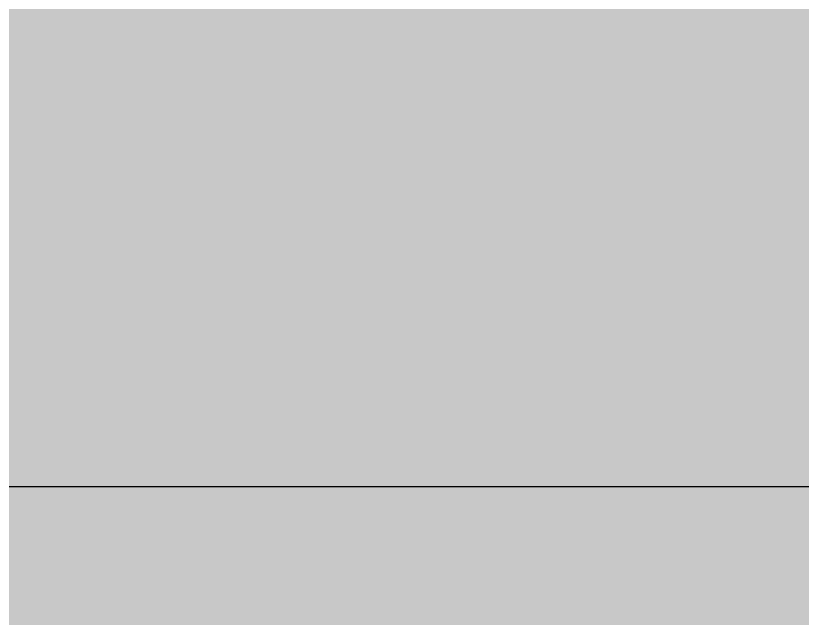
# Model space of a CAD drawing. Extents: x 13573007 to 22079938, y 2388446 to 8397471.
# Drawn here: x 18216055 to 18229051, y 5640999 to 5650954 of the extents above; entities that cross this region are included whole.
import ezdxf

# ---------------------------------------------------------------- set-up
doc = ezdxf.new("R2010")
doc.units = 0
doc.header["$MEASUREMENT"] = 0
doc.layers.add('8大西北经济区', color=221, linetype='CONTINUOUS')
doc.layers.add('wwu', color=250, linetype='CONTINUOUS', lineweight=30)

msp = doc.modelspace()

# ---------------------------------------------------------------- hatches: boundary and pattern name
at = {"layer": '8大西北经济区'}
msp.add_hatch(color=256, dxfattribs=at).paths.add_polyline_path([(16840732, 6115810), (16840903, 6155541), (16834869, 6202030), (16847881, 6238774), (16860333, 6272478), (16871913, 6309339), (16879726, 6321902), (16901493, 6317521), (16934926, 6314771), (16956374, 6327312), (16977934, 6354729), (17005374, 6382146), (17046535, 6415438), (17075935, 6433063), (17115136, 6452647), (17148456, 6472231), (17183736, 6489856), (17240577, 6489856), (17258217, 6493772), (17285877, 6498236), (17300808, 6546609), (17307218, 6595607), (17312295, 6617341), (17344458, 6623024), (17364058, 6621065), (17377871, 6620978), (17400724, 6617464), (17435296, 6618635), (17444419, 6599524), (17452334, 6558676), (17464020, 6523148), (17473820, 6499648), (17485580, 6472231), (17491586, 6435378), (17485715, 6411905), (17474424, 6388432), (17490231, 6343291), (17536748, 6292282), (17534656, 6245696), (17560511, 6227506), (17621320, 6266342), (17669977, 6268808), (17718301, 6271065), (17755013, 6254117), (17769009, 6242709), (17748899, 6196963), (17707593, 6149390), (17689528, 6136751), (17670108, 6115083), (17732392, 6080050), (17749693, 6070614), (17760161, 6047774), (17760672, 6033720), (17796464, 6019666), (17819729, 6014300), (17821953, 5976269), (17838211, 5940156), (17868615, 5934725), (17894664, 5890953), (17914930, 5886618), (17953851, 5888446), (17966651, 5905678), (17942988, 5951442), (17970308, 5964946), (18013409, 5968079), (18082371, 5951891), (18172106, 5985734), (18208301, 5991584), (18227670, 5930764), (18231720, 5911252), (18197849, 5879202), (18136362, 5784243), (18125999, 5739600), (18150196, 5717893), (18183213, 5678821), (18207776, 5656066), (18266407, 5657073), (18283008, 5651544), (18281007, 5621461), (18300478, 5617868), (18325041, 5590921), (18336125, 5580741), (18346943, 5572773), (18353629, 5558459), (18360315, 5548915), (18362225, 5535555), (18352174, 5516380), (18356495, 5503108), (18372732, 5484976), (18381328, 5453483), (18381328, 5442986), (18380373, 5433442), (18362761, 5411321), (18362225, 5395270), (18374642, 5380955), (18383082, 5363292), (18395655, 5358051), (18411241, 5358570), (18417169, 5353069), (18427284, 5334677), (18450880, 5306248), (18466757, 5307517), (18488348, 5282339), (18499874, 5287915), (18503801, 5294611), (18504859, 5327617), (18510729, 5358082), (18542161, 5353664), (18563280, 5382136), (18564262, 5410608), (18558368, 5432698), (18552406, 5439652), (18523498, 5452825), (18512291, 5459693), (18507291, 5482279), (18506560, 5508363), (18514658, 5516151), (18527427, 5535787), (18522827, 5559094), (18531423, 5581998), (18544795, 5593450), (18565414, 5596732), (18595214, 5592477), (18610699, 5587724), (18614520, 5573409), (18617385, 5559094), (18625026, 5552414), (18648904, 5539053), (18687110, 5528556), (18703347, 5514241), (18728181, 5501835), (18745373, 5489429), (18778027, 5468327), (18786623, 5457830), (18790444, 5447332), (18791165, 5420784), (18780214, 5384746), (18776117, 5372895), (18768475, 5355717), (18768475, 5342357), (18770386, 5329951), (18773251, 5318499), (18776811, 5300602), (18771341, 5289869), (18756059, 5280326), (18722629, 5275554), (18698751, 5270783), (18662445, 5269369), (18660600, 5259421), (18674916, 5236310), (18671824, 5225373), (18650994, 5218295), (18602282, 5219249), (18581269, 5218295), (18557155, 5243604), (18538053, 5248376), (18516016, 5243681), (18509511, 5231722), (18507488, 5207340), (18502713, 5198751), (18490296, 5177756), (18491091, 5164889), (18501758, 5157715), (18514302, 5148155), (18523815, 5136364), (18510497, 5120010), (18506311, 5107839), (18502887, 5094147), (18504623, 5073735), (18498892, 5059420), (18499508, 5038076), (18504841, 5019089), (18510506, 4998437), (18506507, 4991108), (18478180, 5010762), (18464182, 5004433), (18435522, 5002101), (18423436, 4994526), (18401468, 4981165), (18391919, 4956947), (18415859, 4942475), (18425524, 4935813), (18424524, 4917825), (18418663, 4904459), (18399560, 4896824), (18366203, 4895840), (18348938, 4893007), (18342252, 4863423), (18325878, 4853869), (18306882, 4849871), (18283220, 4853869), (18254892, 4858865), (18229898, 4868192), (18212354, 4878692), (18196116, 4897779), (18190918, 4903280), (18203675, 4924001), (18204738, 4962785), (18189430, 4997028), (18181882, 5012727), (18173193, 5027566), (18158866, 5038064), (18129257, 5042836), (18101618, 5053637), (18076104, 5059481), (18048784, 5074531), (18044000, 5080375), (18047734, 5112662), (18042004, 5123160), (18027676, 5146063), (18013349, 5150835), (17996157, 5139383), (17976099, 5126023), (17967503, 5123160), (17949355, 5102165), (17936939, 5092621), (17936390, 5067638), (17951770, 5031884), (17943475, 5006666), (17924639, 4991466), (17889731, 4974884), (17867266, 4975229), (17869167, 4996475), (17882128, 5022038), (17879881, 5050365), (17847047, 5029466), (17838012, 5052371), (17835749, 5056991), (17810173, 5059409), (17801014, 5058373), (17789204, 5060852), (17783899, 5082054), (17774243, 5096389), (17763739, 5111738), (17742758, 5147427), (17742297, 5160226), (17744489, 5173527), (17761424, 5179054), (17775411, 5175347), (17795571, 5167926), (17856050, 5137182), (17882442, 5133454), (17903797, 5142483), (17921835, 5157324), (17934476, 5167192), (17920774, 5189129), (17901469, 5209278), (17880454, 5213512), (17880235, 5224422), (17958351, 5306515), (17955371, 5338109), (17986251, 5354559), (18025247, 5412710), (18043512, 5422744), (18054097, 5451068), (18066661, 5458289), (18074514, 5466452), (18041219, 5497219), (18017661, 5540545), (18019469, 5563784), (18002147, 5592585), (18006810, 5613895), (18004335, 5624187), (17985173, 5648119), (17948996, 5678251), (17946849, 5681624), (17948996, 5705053), (17937267, 5724703), (17927733, 5718041), (17918253, 5703499), (17889610, 5719382), (17846247, 5753422), (17812857, 5780627), (17750436, 5839578), (17723021, 5867057), (17708110, 5842938), (17671816, 5863920), (17638236, 5908300), (17604688, 5953597), (17563488, 5980070), (17545439, 5972814), (17521371, 5975605), (17505676, 5982665), (17487431, 5958545), (17471147, 5948545), (17432891, 5976390), (17411095, 5996098), (17384099, 6018085), (17339615, 6034536), (17331255, 6029523), (17328866, 6009499), (17328866, 5964027), (17310354, 5908358), (17282766, 5908358), (17227589, 5956406), (17207524, 5976043), (17156945, 6038714), (17103710, 6069330), (17060595, 6086082), (17000712, 6095655), (16950412, 6100442), (16885739, 6107621), (16842624, 6107621)])

# ---------------------------------------------------------------- linework, layer by layer
at = {"layer": 'wwu', "color": 255}
msp.add_line((15643138, 5643174), (20621723, 5643174), dxfattribs=at)

doc.saveas('drawing.dxf')
